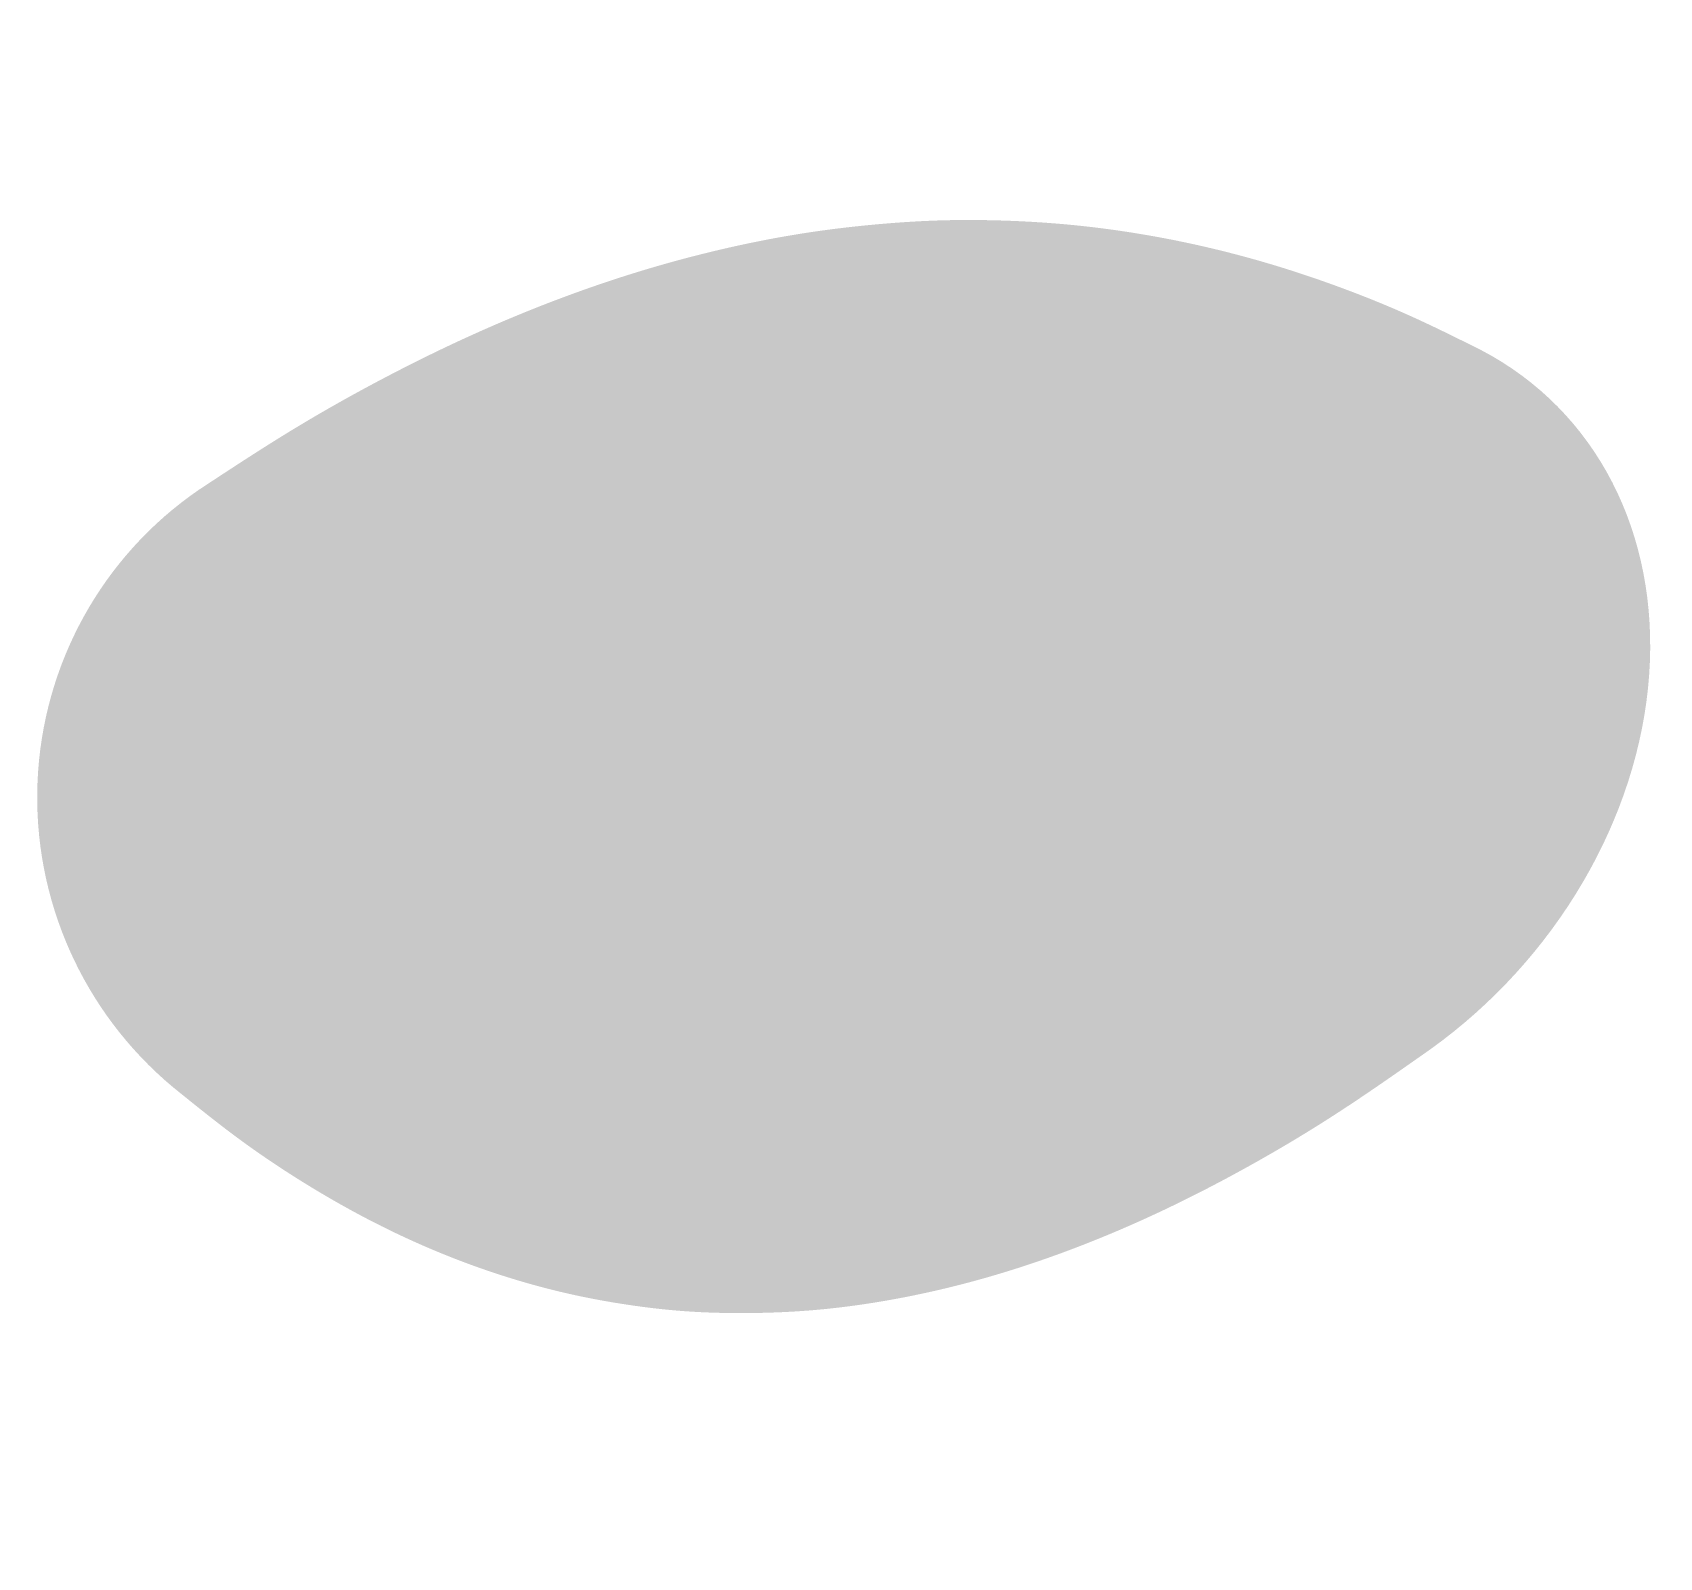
# Model space of a CAD drawing. Extents: x 30 to 5977, y 257 to 2882.
# Drawn here: x 1229.142 to 1232.68, y 257.238 to 260.552 of the extents above; entities that cross this region are included whole.
import ezdxf

# ---------------------------------------------------------------- set-up
doc = ezdxf.new("R2010")
doc.units = 0
doc.linetypes.add('Solid', pattern=[0])
doc.layers.add('Layer 1', color=166, linetype='Solid', lineweight=0)

msp = doc.modelspace()

# ---------------------------------------------------------------- hatches: boundary and pattern name
at = {"layer": 'Layer 1'}
h = msp.add_hatch(color=256, dxfattribs=at)
edge = h.paths.add_edge_path(flags=0)
edge.add_line((1232.2928, 259.8619), (1232.2928, 259.8619))
edge.add_spline(control_points=[(1232.2928, 259.8619), (1232.5422, 259.7313), (1232.6801, 259.4639), (1232.6576, 259.1547)], knot_values=[0, 0, 0, 0, 1, 1, 1, 1], degree=3, periodic=0)
edge.add_spline(control_points=[(1232.6576, 259.1547), (1232.6351, 258.8455), (1232.4554, 258.5384), (1232.1823, 258.3425)], knot_values=[0, 0, 0, 0, 1, 1, 1, 1], degree=3, periodic=0)
edge.add_spline(control_points=[(1232.1823, 258.3425), (1230.663, 257.2376), (1229.4475, 258.2597)], knot_values=[0, 0, 0, 1, 1, 1], degree=2, periodic=0)
edge.add_line((1229.4475, 258.2597), (1229.4475, 258.2597))
edge.add_spline(control_points=[(1229.4475, 258.2597), (1229.2509, 258.4235), (1229.1418, 258.6695), (1229.1527, 258.9244)], knot_values=[0, 0, 0, 0, 1, 1, 1, 1], degree=3, periodic=0)
edge.add_spline(control_points=[(1229.1527, 258.9244), (1229.1635, 259.1794), (1229.2931, 259.4139), (1229.5028, 259.558)], knot_values=[0, 0, 0, 0, 1, 1, 1, 1], degree=3, periodic=0)
edge.add_spline(control_points=[(1229.5028, 259.558), (1230.9669, 260.5525), (1232.2928, 259.8619)], knot_values=[0, 0, 0, 1, 1, 1], degree=2, periodic=0)

doc.saveas('drawing.dxf')
